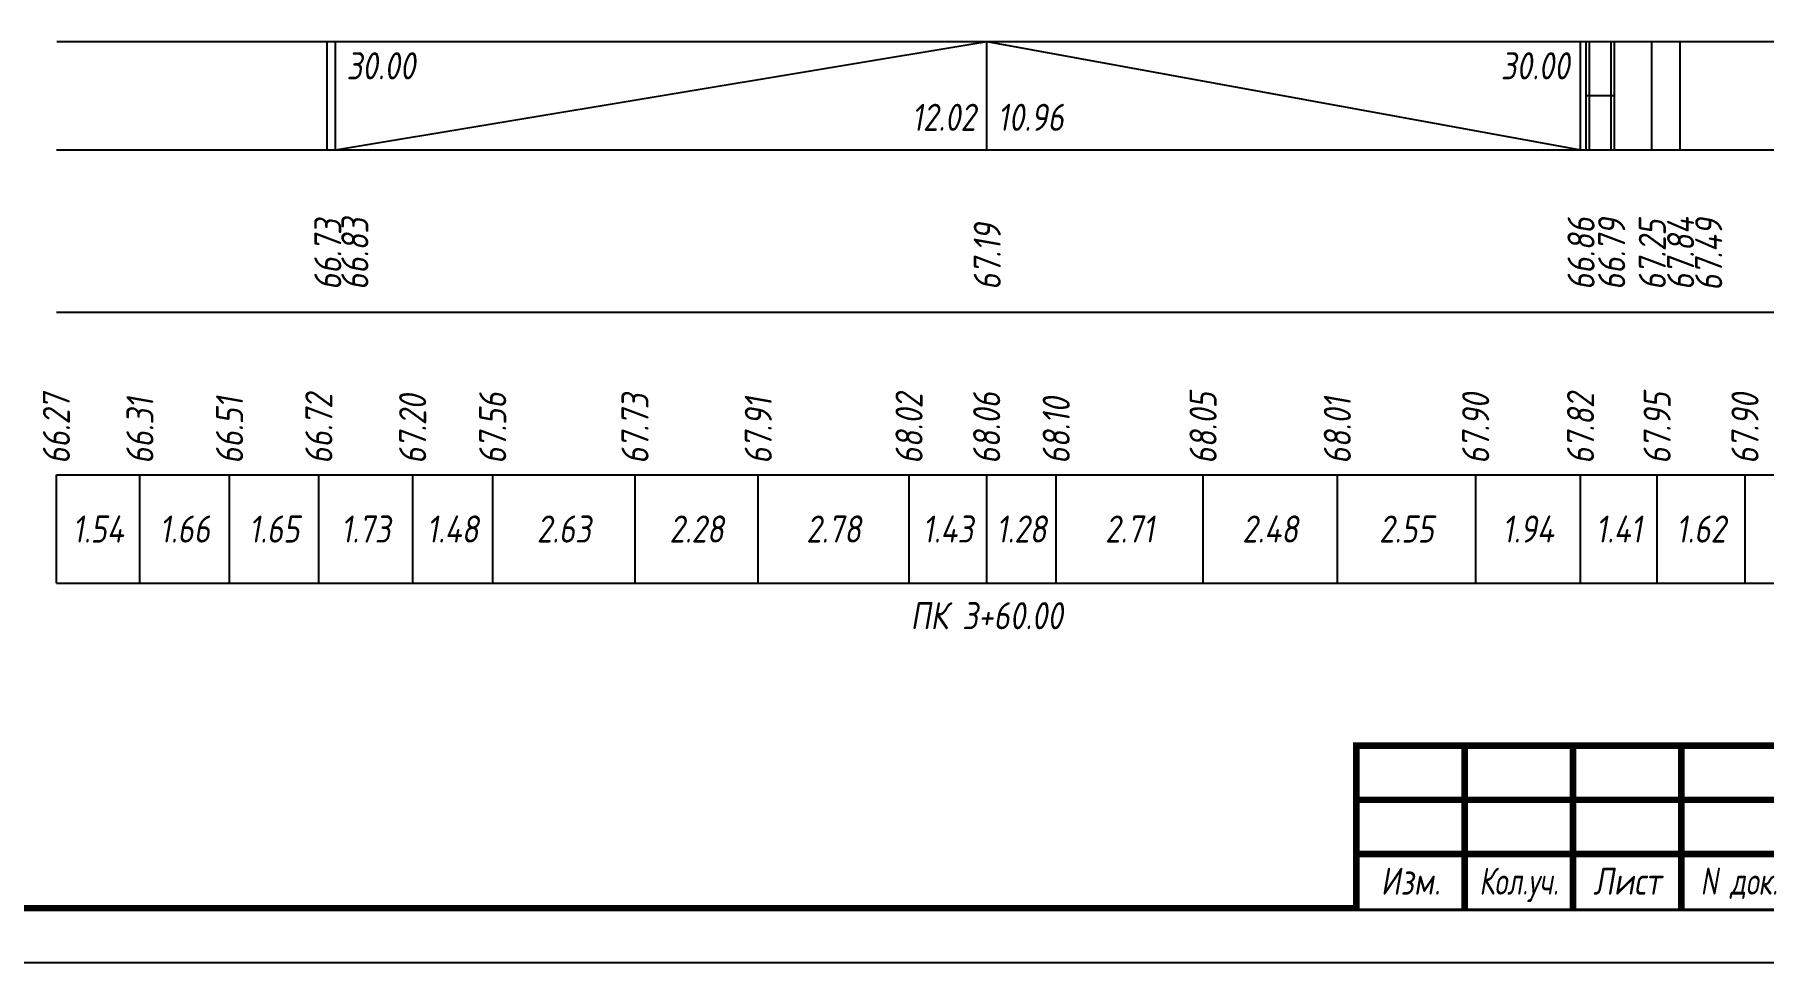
# Model space of a CAD drawing. Extents: x -717 to 1451, y -133302 to 233.
# Drawn here: x 77.9 to 237.5, y -5590.4 to -5504.8 of the extents above; entities that cross this region are included whole.
import ezdxf
from ezdxf.enums import TextEntityAlignment as Align

# ---------------------------------------------------------------- set-up
doc = ezdxf.new("R2010")
doc.units = 0
for name, color, linetype in [('Зарамочное оформление', 7, 'Continuous'), ('Код_510', 7, 'Continuous'), ('Код_516', 1, 'Continuous'), ('Подписи поперечников', 7, 'Continuous'), ('Таблица', 7, 'Continuous')]:
    doc.layers.add(name, color=color, linetype=linetype)
doc.styles.add('М', font='romand.shx', dxfattribs={"width": 0.8, "oblique": 10, "height": 2.5})

# ---------------------------------------------------------------- blocks, each defined once
blk = doc.blocks.new('Штамп')
at = {"linetype": 'Continuous'}
blk.add_wipeout([(199.95, -411.25), (384.95, -411.25), (384.95, -426.25), (199.95, -426.25)], dxfattribs=at).dxf.layer = 'Зарамочное оформление'
at = {"layer": 'Зарамочное оформление', "linetype": 'Continuous', "lineweight": -3, "const_width": 0.6, "flags": 128}
for points in [[(199.95, -426.25), (199.95, -411.25), (384.95, -411.25)], [(209.95, -411.25), (209.95, -426.25)], [(219.95, -411.25), (219.95, -426.25)], [(229.95, -411.25), (229.95, -426.25)], [(199.95, -416.25), (264.95, -416.25)], [(199.95, -421.25), (264.95, -421.25)]]:
    blk.add_lwpolyline(points, dxfattribs=at)
at = {"layer": 'Зарамочное оформление', "linetype": 'Continuous', "style": 'М', "oblique": 10}
for s, width, p in [('Изм.', 0.8, (204.95, -423.75)), ('Кол.уч.', 0.7, (214.95, -423.75)), ('Лист', 0.8, (224.95, -423.75)), ('N док.', 0.7, (235.28, -423.75))]:
    blk.add_text(s, height=2.5, dxfattribs=dict(at, width=width)).set_placement(p, align=Align.MIDDLE_CENTER)
blk = doc.blocks.new('шифр')
blk.add_blockref('Штамп', (0, -5219))

msp = doc.modelspace()

# ---------------------------------------------------------------- linework, layer by layer
at = {"flags": 128}
msp.add_lwpolyline([(-30.054, -5590.421), (389.946, -5590.421), (389.946, -5293.421), (-30.054, -5293.421)], close=True, dxfattribs=at)
at = {"const_width": 0.6, "flags": 128}
msp.add_lwpolyline([(-10.054, -5585.421), (384.946, -5585.421), (384.946, -5298.421), (-10.054, -5298.421)], close=True, dxfattribs=at)
at = {"layer": 'Код_510'}
for p, q in [((79.946, -5555.421), (79.946, -5545.421)), ((87.66, -5555.421), (87.66, -5545.421)), ((95.936, -5555.421), (95.936, -5545.421)), ((104.174, -5555.421), (104.174, -5545.421)), ((112.835, -5555.421), (112.835, -5545.421)), ((120.222, -5555.421), (120.222, -5545.421)), ((133.36, -5555.421), (133.36, -5545.421)), ((144.741, -5555.421), (144.741, -5545.421)), ((158.658, -5555.421), (158.658, -5545.421)), ((165.822, -5555.421), (165.822, -5545.421)), ((172.244, -5555.421), (172.244, -5545.421)), ((185.8, -5555.421), (185.8, -5545.421)), ((198.194, -5555.421), (198.194, -5545.421)), ((210.965, -5555.421), (210.965, -5545.421)), ((220.645, -5555.421), (220.645, -5545.421)), ((227.716, -5555.421), (227.716, -5545.421)), ((235.826, -5555.421), (235.826, -5545.421))]:
    msp.add_line(p, q, dxfattribs=at)
at = {"layer": 'Код_516'}
for p, q in [((104.946, -5515.421), (104.946, -5505.421)), ((105.722, -5515.421), (105.722, -5505.421)), ((105.722, -5515.421), (165.822, -5505.421)), ((165.822, -5515.421), (165.822, -5505.421)), ((165.822, -5505.421), (220.638, -5515.421)), ((220.638, -5515.421), (220.638, -5505.421)), ((221.161, -5515.421), (221.161, -5505.421)), ((221.464, -5515.421), (221.464, -5505.421)), ((223.464, -5515.421), (223.464, -5505.421)), ((223.766, -5515.421), (223.766, -5505.421)), ((227.214, -5515.421), (227.214, -5505.421)), ((227.214, -5515.421), (227.214, -5505.421)), ((229.831, -5515.421), (229.831, -5505.421)), ((221.161, -5510.421), (221.464, -5510.421)), ((221.464, -5510.421), (223.464, -5510.421)), ((223.464, -5510.421), (223.766, -5510.421))]:
    msp.add_line(p, q, dxfattribs=at)
at = {"layer": 'Таблица'}
for p, q in [((80, -5505.421), (254.885, -5505.421)), ((79.946, -5515.421), (254.831, -5515.421)), ((79.946, -5530.421), (254.831, -5530.421)), ((79.946, -5545.421), (254.831, -5545.421)), ((79.946, -5555.421), (254.831, -5555.421))]:
    msp.add_line(p, q, dxfattribs=at)

# ---------------------------------------------------------------- texts
at = {"layer": 'Код_510', "style": 'М', "oblique": 10, "width": 0.8}
for s, p in [('66.27', (79.946, -5544.421)), ('66.72', (104.174, -5544.421)), ('67.20', (112.835, -5544.421)), ('67.56', (120.222, -5544.421)), ('67.73', (133.36, -5544.421)), ('68.02', (158.658, -5544.421)), ('68.06', (165.822, -5544.421)), ('68.05', (185.8, -5544.421)), ('67.90', (210.965, -5544.421)), ('67.82', (220.645, -5544.421)), ('67.95', (227.716, -5544.421)), ('67.90', (235.826, -5544.421)), ('66.31', (87.66, -5544.421)), ('66.51', (95.936, -5544.421)), ('67.91', (144.741, -5544.421)), ('68.10', (172.244, -5544.421)), ('68.01', (198.194, -5544.421))]:
    msp.add_text(s, height=2.5, rotation=90, dxfattribs=at).set_placement(p, align=Align.MIDDLE_LEFT)
for s, p in [('1.54', (83.803, -5550.421)), ('1.66', (91.798, -5550.421)), ('1.65', (100.055, -5550.421)), ('1.73', (108.505, -5550.421)), ('1.48', (116.529, -5550.421)), ('2.63', (126.791, -5550.421)), ('2.28', (139.05, -5550.421)), ('2.78', (151.699, -5550.421)), ('1.43', (162.24, -5550.421)), ('1.28', (169.033, -5550.421)), ('2.71', (179.022, -5550.421)), ('2.48', (191.997, -5550.421)), ('2.55', (204.579, -5550.421)), ('1.94', (215.805, -5550.421)), ('1.41', (224.181, -5550.421)), ('1.62', (231.771, -5550.421))]:
    msp.add_text(s, height=2.5, dxfattribs=at).set_placement(p, align=Align.MIDDLE_CENTER)
at = {"layer": 'Код_516', "style": 'М', "oblique": 10, "width": 0.8}
msp.add_text('30.00', height=2.5, dxfattribs=at).set_placement((106.722, -5506.421), align=Align.TOP_LEFT)
msp.add_text('30.00', height=2.5, dxfattribs=at).set_placement((219.638, -5506.421), align=Align.TOP_RIGHT)
msp.add_text('12.02', height=2.5, dxfattribs=at).set_placement((164.822, -5514.421), align=Align.BOTTOM_RIGHT)
msp.add_text('10.96', height=2.5, dxfattribs=at).set_placement((166.822, -5514.421), align=Align.BOTTOM_LEFT)
for s, p in [('66.73', (105, -5528.371)), ('66.83', (107.5, -5528.371)), ('66.86', (220.693, -5528.371)), ('66.79', (223.518, -5528.371)), ('67.25', (227.268, -5528.371)), ('67.84', (229.885, -5528.371)), ('67.49', (232.475, -5528.444)), ('67.19', (165.876, -5528.371))]:
    msp.add_text(s, height=2.5, rotation=90, dxfattribs=at).set_placement(p, align=Align.MIDDLE_LEFT)
at = {"layer": 'Подписи поперечников', "style": 'М', "oblique": 10, "width": 0.8}
msp.add_text('ПК 3+60.00', height=2.5, dxfattribs=at).set_placement((165.822, -5560.421), align=Align.BOTTOM_CENTER)

# ---------------------------------------------------------------- next in the draw order: block references
msp.add_blockref('шифр', (0, 59.829))

doc.saveas('drawing.dxf')
